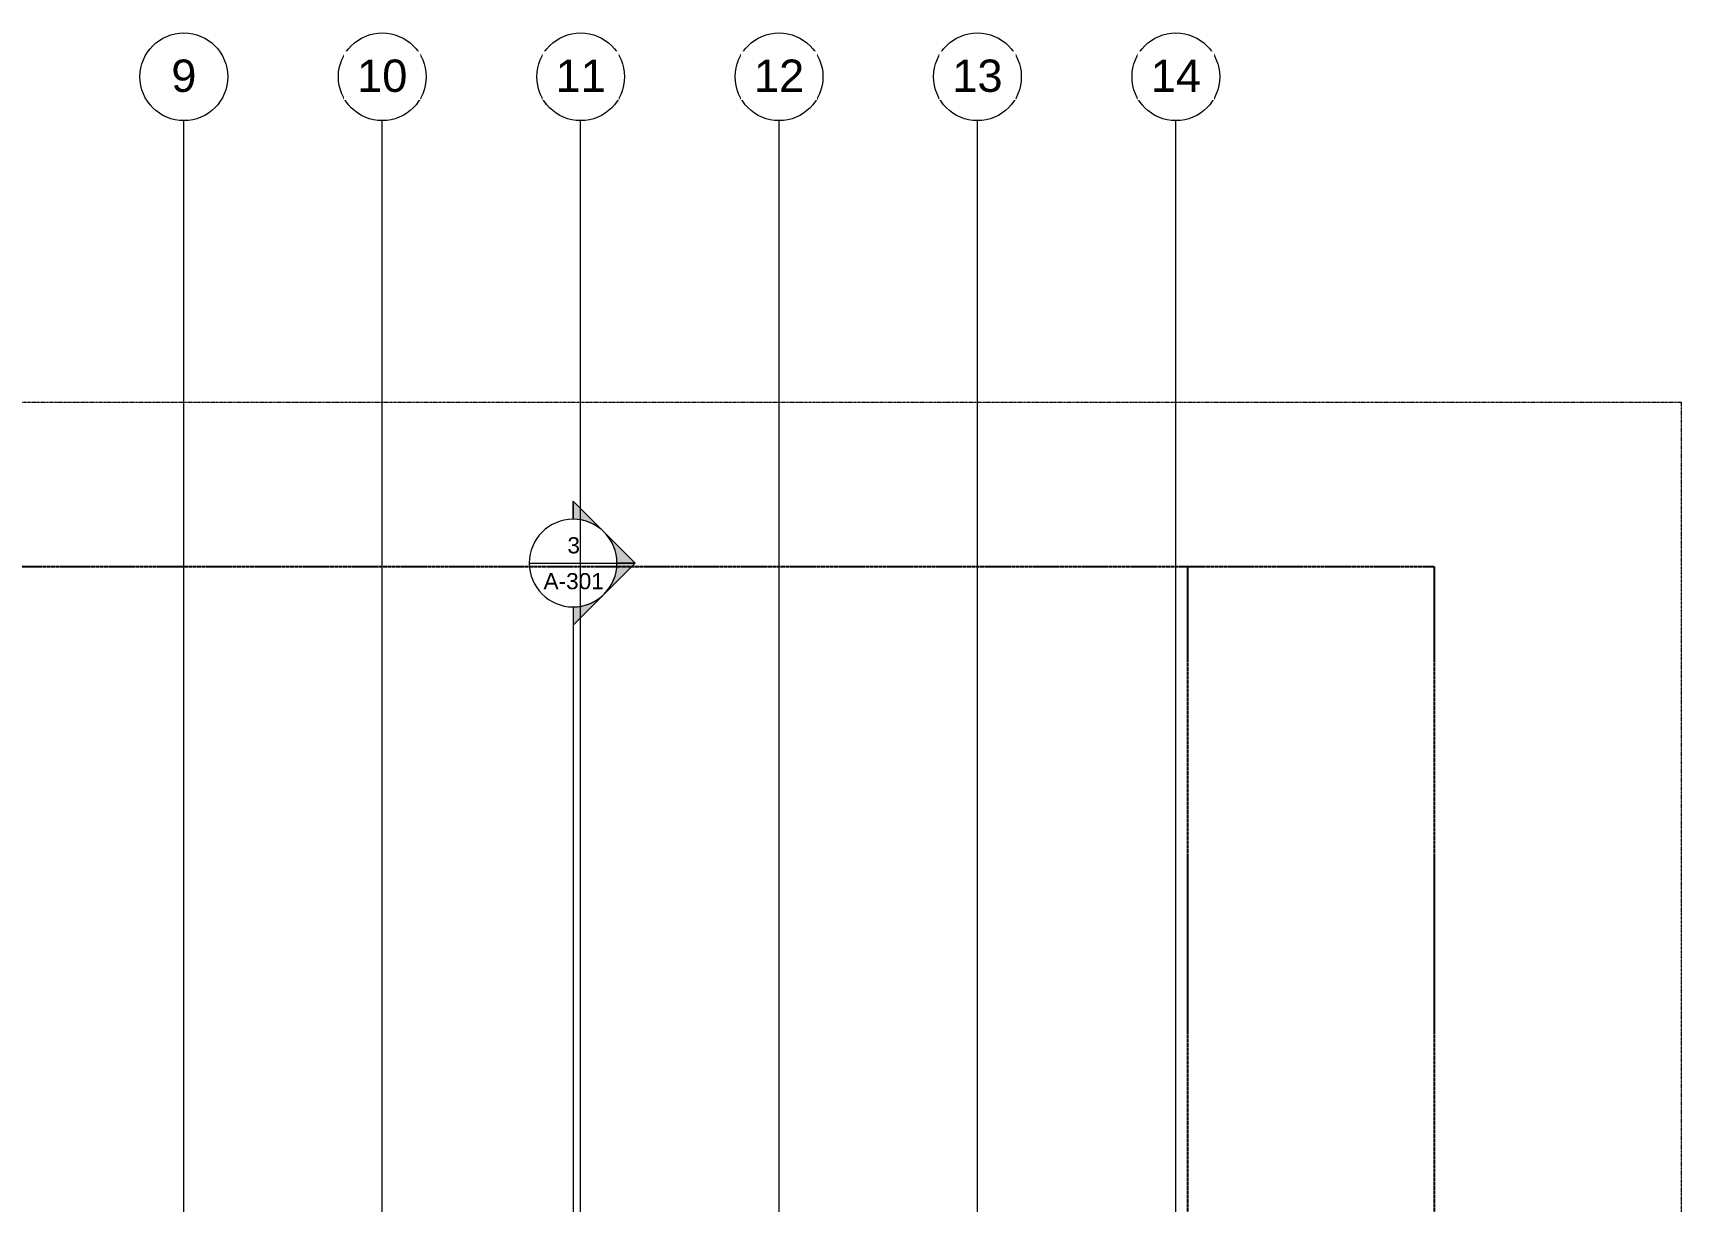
# Model space of a CAD drawing. Header units: inches. Extents: x 19712 to 27543, y -26063 to -18659.
# Drawn here: x 24603 to 27008, y -20364 to -18659 of the extents above; entities that cross this region are included whole.
import ezdxf

# ---------------------------------------------------------------- set-up
doc = ezdxf.new("R2010")
doc.units = ezdxf.units.IN
doc.header["$MEASUREMENT"] = 0
for name, pattern in [('Center 1_4_', [0.53125, 0.25, -0.09375, 0.09375, -0.09375]), ('Grid Line 1_2_', [0.875, 0.5, -0.125, 0.125, -0.125]), ('Hidden', [0.28125, 0.1875, -0.09375])]:
    doc.linetypes.add(name, pattern=pattern)
for name, color, linetype, lineweight in [('A-PROP-SBCK', 71, 'Hidden', 25), ('G-ANNO-SYMB', 111, 'Continuous', 9), ('PROP', 3, 'Center 1_4_', 9), ('S-GRID', 1, 'Continuous', 9), ('S-GRID-IDEN', 1, 'Continuous', 9)]:
    doc.layers.add(name, color=color, linetype=linetype, lineweight=lineweight)
doc.styles.add('Arial', font='arial.ttf', dxfattribs={"height": 23.60479})
doc.styles.add('Arial_1', font='arial.ttf', dxfattribs={"height": 47.209581})

# ---------------------------------------------------------------- blocks, each defined once
blk = doc.blocks.new('Grid - Grid Head - Circle-14747-Site Plan - Phase 1')
at = {"layer": 'S-GRID-IDEN'}
blk.add_circle((0, 0), 0.25, dxfattribs=at)
blk = doc.blocks.new('Section - Section Head - Filled-1526-Site Plan - Phase 1')
at = {"layer": 'G-ANNO-SYMB'}
h = blk.add_hatch(color=256, dxfattribs=at)
edge = h.paths.add_edge_path(flags=0)
edge.add_line((-0.4268, 0.1768), (-0.25, 0.3536))
edge.add_line((-0.25, 0.3536), (-0.25, 0.25))
edge.add_arc((-0.25, 0), 0.25, 90, 135)
h = blk.add_hatch(color=256, dxfattribs=at)
edge = h.paths.add_edge_path(flags=0)
edge.add_arc((-0.25, 0), 0.25, 45, 90)
edge.add_line((-0.25, 0.25), (-0.25, 0.3536))
edge.add_line((-0.25, 0.3536), (-0.0732, 0.1768))
h = blk.add_hatch(color=256, dxfattribs=at)
edge = h.paths.add_edge_path(flags=0)
edge.add_arc((-0.25, 0), 0.2503, 137.9216, 180)
edge.add_line((-0.5003, 0), (-0.6036, 0))
edge.add_line((-0.6036, 0), (-0.4358, 0.1678))
h = blk.add_hatch(color=256, dxfattribs=at)
edge = h.paths.add_edge_path(flags=0)
edge.add_line((-0.0642, 0.1678), (0.1036, 0))
edge.add_line((0.1036, 0), (0.0003, 0))
edge.add_arc((-0.25, 0), 0.2503, 0, 42.0784)
for p, q in [((-0.25, 0.3536), (-0.6036, 0)), ((-0.25, 0.3536), (-0.4268, 0.1768)), ((-0.25, 0.3536), (0.1036, 0)), ((-0.25, 0.25), (-0.25, 0.3536)), ((-0.0732, 0.1768), (-0.25, 0.3536)), ((-0.25, 0.3536), (-0.25, 0.25)), ((-0.4358, 0.1678), (-0.6036, 0)), ((0.1036, 0), (-0.0642, 0.1678)), ((-0.6036, 0), (-0.5003, 0)), ((0.0003, 0), (0.1036, 0)), ((-0.5, 0), (-0.6036, 0)), ((0, 0), (0.1036, 0))]:
    blk.add_line(p, q, dxfattribs=at)
for radius, start, end in [(0.25, 360, 180), (0.25, 90, 135), (0.25, 45, 90), (0.2503, 137.9216, 180), (0.2503, 0, 42.0784), (0.25, 180, 360)]:
    blk.add_arc((-0.25, 0), radius, start, end, dxfattribs=at)

msp = doc.modelspace()

# ---------------------------------------------------------------- linework, layer by layer
at = {"layer": 'A-PROP-SBCK'}
for p, q in [((21404.235225, -19438.180554), (26647.515225, -19438.180554)), ((26287.515225, -19438.180554), (26287.515225, -25779.864276)), ((26647.515225, -19438.180554), (26647.515225, -25801.376223))]:
    msp.add_line(p, q, dxfattribs=at)
at = {"layer": 'G-ANNO-SYMB'}
for p, q in [((25326.899674, -19433.02882), (25454.899674, -19433.02882)), ((25390.899674, -19497.02882), (25390.899674, -23666.350214))]:
    msp.add_line(p, q, dxfattribs=at)
at = {"layer": 'PROP'}
for p, q in [((20984.235225, -19198.180554), (27007.515225, -19198.180554)), ((27007.515225, -19198.180554), (27007.515225, -25943.102221))]:
    msp.add_line(p, q, dxfattribs=at)
at = {"layer": 'S-GRID', "linetype": 'Grid Line 1_2_'}
for p, q in [((24822.890225, -23874.70128), (24822.890225, -18787.198833)), ((25112.390225, -23874.70128), (25112.390225, -18787.198833)), ((25401.890225, -23874.70128), (25401.890225, -18787.198833)), ((25691.390225, -23874.70128), (25691.390225, -18787.198833)), ((25980.890225, -23874.70128), (25980.890225, -18787.198833)), ((26270.390225, -23874.70128), (26270.390225, -18787.198833))]:
    msp.add_line(p, q, dxfattribs=at)

# ---------------------------------------------------------------- block references
at = {"layer": 'G-ANNO-SYMB', "xscale": 255.9999999999999, "yscale": 255.9999999999999, "zscale": 255.9999999999999, "rotation": 269.9999999999996}
msp.add_blockref('Section - Section Head - Filled-1526-Site Plan - Phase 1', (25390.899674, -19497.02882), dxfattribs=at)
at = {"layer": 'S-GRID-IDEN', "xscale": 255.9999999999999, "yscale": 255.9999999999999, "zscale": 255.9999999999999}
for p in [(24822.890225, -18723.198833), (25112.390225, -18723.198833), (25401.890225, -18723.198833), (25691.390225, -18723.198833), (25980.890225, -18723.198833), (26270.390225, -18723.198833)]:
    msp.add_blockref('Grid - Grid Head - Circle-14747-Site Plan - Phase 1', p, dxfattribs=at)

# ---------------------------------------------------------------- texts
at = {"layer": 'G-ANNO-SYMB', "attachment_point": 2, "line_spacing_factor": 0.938532, "style": 'Arial'}
for s, insert, char_height, width in [('3', (25391.719327, -19395.244487), 23.60479, 21.888), ('A-301', (25391.719327, -19447.607805), 23.6047904, 104.832)]:
    msp.add_mtext(s, dxfattribs=dict(at, insert=insert, char_height=char_height, width=width))

# ---------------------------------------------------------------- next in the draw order: texts
at = {"layer": 'S-GRID-IDEN', "attachment_point": 2, "line_spacing_factor": 0.938532, "style": 'Arial_1', "bg_fill": 3, "box_fill_scale": 1.25, "bg_fill_color": 0, "bg_fill_transparency": 0}
for s, insert, char_height, width in [('9', (24822.877922, -18698.03385), 47.209581, 43.776), ('10', (25112.377922, -18698.03385), 47.2095808, 87.552), ('11', (25401.877922, -18698.03385), 47.2095808, 87.552), ('12', (25691.377922, -18698.03385), 47.2095808, 87.552), ('13', (25980.877922, -18698.03385), 47.2095808, 87.552), ('14', (26270.377922, -18698.03385), 47.2095808, 87.552)]:
    msp.add_mtext(s, dxfattribs=dict(at, insert=insert, char_height=char_height, width=width))

doc.saveas('drawing.dxf')
